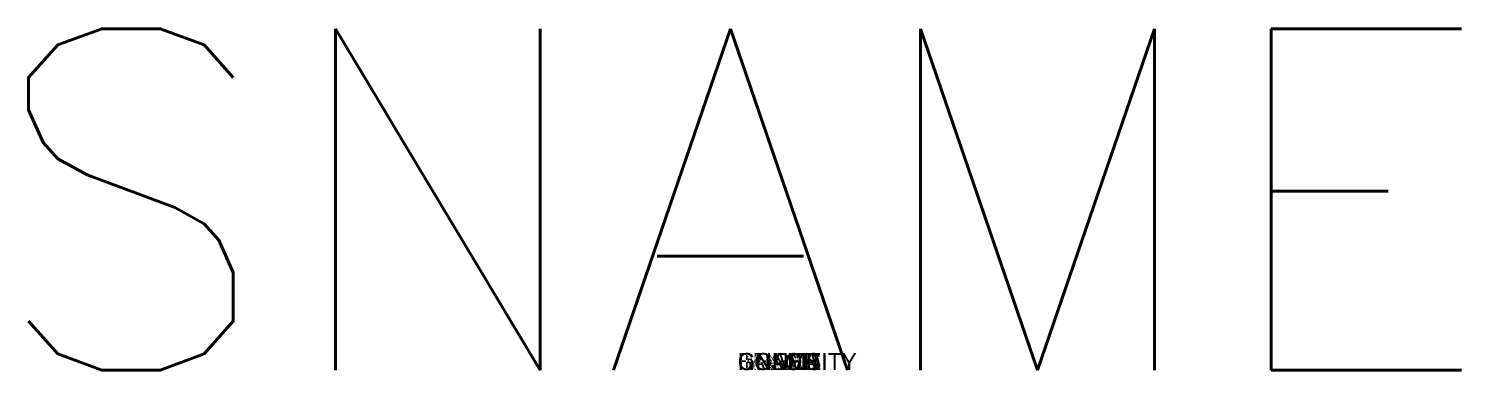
# Paper-space layout 'Layout1' of a CAD drawing. Header units: inches. Extents: x -0.416 to 0.424, y 0 to 0.2.
import ezdxf
from ezdxf.enums import TextEntityAlignment as Align

# ---------------------------------------------------------------- set-up
doc = ezdxf.new("R2010")
doc.units = ezdxf.units.IN
doc.header["$MEASUREMENT"] = 0
doc.layers.add('ASHADE', color=7, linetype='Continuous')
doc.styles.add('ASHADE', font='simplex', dxfattribs={"height": 0.2})

psp = doc.layouts.get("Layout1")

# ---------------------------------------------------------------- texts
at = {"layer": 'ASHADE', "color": 1, "linetype": 'Continuous', "style": 'ASHADE'}
psp.add_attdef('SNAME', text='', height=0.2, dxfattribs=at).set_placement((0, 0), align=Align.CENTER)
psp.add_attdef('SNAME', text='', height=0.2, dxfattribs=at).set_placement((0, 0), align=Align.CENTER)
psp.add_attdef('SNAME', text='', height=0.2, dxfattribs=at).set_placement((0, 0), align=Align.CENTER)
at = {"layer": 'ASHADE', "color": 7, "linetype": 'Continuous', "flags": 1}
for tag, s in [('GNAME', ''), ('GNAME', ''), ('GNAME', ''), ('COLOR', '1,1,1'), ('CONEA', '0'), ('CONED', '-1'), ('COLOR', '1,1,1'), ('CONEA', '0'), ('CONED', '-1'), ('COLOR', '1,1,1'), ('CONEA', '0'), ('CONED', '-1'), ('LAX', ''), ('LAY', ''), ('LAZ', ''), ('BEAMD', '-1'), ('LAX', ''), ('LAY', ''), ('LAZ', ''), ('BEAMD', '-1'), ('LAX', ''), ('LAY', ''), ('LAZ', ''), ('BEAMD', '-1'), ('INTENSITY', '1'), ('INTENSITY', '1'), ('INTENSITY', '1')]:
    psp.add_attdef(tag, (0, 0), s, height=0.01, dxfattribs=at)

doc.saveas('drawing.dxf')
